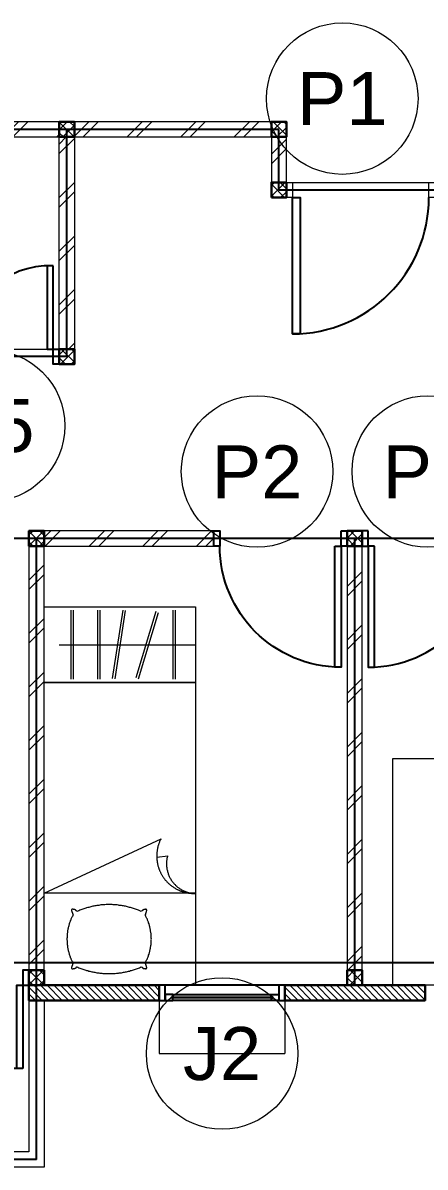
# Model space of a CAD drawing. Header units: millimetres. Extents: x -108 to 357, y -17 to 192.
# Drawn here: x 22.86 to 25.51, y 131.51 to 139.06 of the extents above; entities that cross this region are included whole.
import ezdxf
from ezdxf.enums import TextEntityAlignment as Align

# ---------------------------------------------------------------- set-up
doc = ezdxf.new("R2010")
doc.units = ezdxf.units.MM
for name, color, linetype, lineweight in [('ars', 11, 'Continuous', 0), ('KACA', 151, 'Continuous', 5), ('KOL', 1, 'Continuous', 30), ('KOLOM', 4, 'Continuous', 9), ('lan', 7, 'Continuous', 15), ('NOT', 7, 'Continuous', 20), ('tem', 5, 'Continuous', 20)]:
    doc.layers.add(name, color=color, linetype=linetype, lineweight=lineweight)
doc.layers.add('as', color=1, linetype='Continuous', plot=False)
doc.layers.add('Kusen', color=30, linetype='Continuous')
doc.styles.add('S', font='simplex', dxfattribs={"width": 0.75})
doc.styles.get("Standard").update_dxf_attribs({"font": 'arial.ttf'})

# ---------------------------------------------------------------- blocks, each defined once
blk = doc.blocks.new('T. J2')
at = {"layer": 'KACA', "color": 141}
blk.add_lwpolyline([(-0.3792, 0.0775), (0.2908, 0.0775), (0.2908, 0.0825), (-0.3792, 0.0825)], close=True, dxfattribs=at)
at = {"layer": 'Kusen'}
for p, q in [((-0.3692, 0.1), (0.2808, 0.1)), ((-0.4192, 0), (0.3308, 0)), ((0.2808, 0.06), (-0.3692, 0.06))]:
    blk.add_line(p, q, dxfattribs=at)
for points in [[(-0.4592, 0), (-0.4192, 0), (-0.4192, 0.1), (-0.4592, 0.1)], [(0.3308, 0), (0.3708, 0), (0.3708, 0.1), (0.3308, 0.1)]]:
    blk.add_lwpolyline(points, close=True, dxfattribs=at)
for points in [[(-0.3692, 0.0775), (-0.3692, 0.06), (-0.4192, 0.06), (-0.4192, 0.1), (-0.3692, 0.1), (-0.3692, 0.0825), (-0.3792, 0.0825), (-0.3792, 0.0775), (-0.3692, 0.0775)], [(0.2808, 0.0775), (0.2808, 0.06), (0.3308, 0.06), (0.3308, 0.1), (0.2808, 0.1), (0.2808, 0.0825), (0.2908, 0.0825), (0.2908, 0.0775), (0.2808, 0.0775)]]:
    blk.add_lwpolyline(points, dxfattribs=at)
blk = doc.blocks.new('P.80')
at = {"layer": 'Kusen'}
for points in [[(-69.8094, -74.8368), (-69.7694, -74.8368), (-69.7694, -74.0368), (-69.8094, -74.0368)], [(-70.6094, -74.9368), (-70.5694, -74.9368), (-70.5694, -74.8368), (-70.6094, -74.8368)], [(-69.7694, -74.9368), (-69.7294, -74.9368), (-69.7294, -74.8368), (-69.7694, -74.8368)]]:
    blk.add_lwpolyline(points, close=True, dxfattribs=at)
blk.add_arc((-69.7694, -74.8368), 0.8, 90, 180, dxfattribs=at)
blk = doc.blocks.new('P.60')
at = {"layer": 'Kusen'}
for points in [[(1472.8348, 997.5354), (1472.8748, 997.5354), (1472.8748, 997.4354), (1472.8348, 997.4354)], [(1473.4748, 997.5354), (1473.5148, 997.5354), (1473.5148, 997.4354), (1473.4748, 997.4354)], [(1472.8748, 996.8854), (1472.9148, 996.8854), (1472.9148, 997.4354), (1472.8748, 997.4354)]]:
    blk.add_lwpolyline(points, close=True, dxfattribs=at)
blk.add_arc((1472.8948, 997.4658), 0.5808, 268.02661, 356.99428, dxfattribs=at)
blk = doc.blocks.new('K 10.10')
at = {"layer": 'ars'}
h = blk.add_hatch(dxfattribs=at)
h.set_pattern_fill('_USER', color=256, scale=0.05, angle=45, double=1, pattern_type=0)
h.set_pattern_definition([(45, (0, 0), (-0.035355339, 0.035355339), []), (135, (0, 0), (-0.035355339, -0.035355339), [])])
h.paths.add_polyline_path([(1560.5383, 1380.4069), (1560.6383, 1380.4069), (1560.6383, 1380.5069), (1560.5383, 1380.5069)])
at = {"layer": 'KOL'}
blk.add_lwpolyline([(1560.5383, 1380.4069), (1560.6383, 1380.4069), (1560.6383, 1380.5069), (1560.5383, 1380.5069)], close=True, dxfattribs=at)
blk = doc.blocks.new('P-90')
at = {"layer": 'Kusen'}
blk.add_lwpolyline([(374.6908, -21.5979), (374.7408, -21.5979), (374.7408, -22.4979), (374.6908, -22.4979)], close=True, dxfattribs=at)
at = {"layer": 'Kusen', "lineweight": 9}
for points in [[(373.8008, -22.4979), (373.8408, -22.4979), (373.8408, -22.5979), (373.8008, -22.5979)], [(374.7408, -22.4979), (374.7808, -22.4979), (374.7808, -22.5979), (374.7408, -22.5979)]]:
    blk.add_lwpolyline(points, close=True, dxfattribs=at)
at = {"layer": 'Kusen'}
blk.add_arc((374.7408, -22.4979), 0.9, 90, 180, dxfattribs=at)
blk = doc.blocks.new('BED2')
blk.add_lwpolyline([(-0.4994, 1.9988), (0.4994, 1.9988), (0.4994, 0), (-0.4994, 0)], close=True)
for points in [[(0.4994, 1.9988), (0.4994, 0)], [(-0.1435, 1.8765), (-0.1435, 1.8765), (-0.1435, 1.8765), (-0.1447, 1.8765), (-0.1447, 1.8777), (-0.1447, 1.8789), (-0.1471, 1.8789), (-0.1471, 1.8814), (-0.1495, 1.8814), (-0.1495, 1.8826), (-0.1495, 1.8826), (-0.1495, 1.8838), (-0.1519, 1.8838), (-0.1519, 1.8862), (-0.1556, 1.8862), (-0.1556, 1.8874), (-0.158, 1.8874), (-0.158, 1.8886), (-0.1592, 1.8886), (-0.1592, 1.8886), (-0.1689, 1.8886), (-0.1689, 1.8898), (-0.1701, 1.8898), (-0.1701, 1.891), (-0.1737, 1.891), (-0.1737, 1.8898), (-0.1737, 1.8898), (-0.1737, 1.8886), (-0.1774, 1.8886), (-0.1774, 1.8886), (-0.1774, 1.8886), (-0.1774, 1.8862), (-0.1786, 1.8862), (-0.1786, 1.8789), (-0.1774, 1.8789), (-0.1774, 1.8765), (-0.1774, 1.8765), (-0.1774, 1.8729), (-0.1762, 1.8729), (-0.1762, 1.8705), (-0.1749, 1.8705), (-0.1749, 1.868), (-0.1737, 1.868), (-0.1737, 1.8668), (-0.1737, 1.8668), (-0.1737, 1.8632), (-0.1725, 1.8632), (-0.1725, 1.8608), (-0.1713, 1.8608), (-0.1713, 1.8571), (-0.1713, 1.8571), (-0.1713, 1.8559), (-0.1701, 1.8559), (-0.1701, 1.8547), (-0.1689, 1.8547), (-0.1689, 1.8523), (-0.1677, 1.8523)], [(0.2827, 1.8765), (0.2766, 1.8789), (0.2706, 1.8826), (0.2633, 1.885), (0.2573, 1.8874), (0.2512, 1.8898), (0.2439, 1.8923), (0.2379, 1.8947), (0.2306, 1.8959), (0.2246, 1.8983), (0.2185, 1.9007), (0.2113, 1.9019), (0.2052, 1.9044), (0.1979, 1.9056), (0.1919, 1.9068), (0.1846, 1.9092), (0.1786, 1.9104), (0.1713, 1.9116), (0.1653, 1.9128), (0.158, 1.914), (0.1519, 1.9153), (0.1447, 1.9165), (0.1374, 1.9165), (0.1314, 1.9177), (0.1241, 1.9189), (0.118, 1.9189), (0.1108, 1.9201), (0.1047, 1.9201), (0.0975, 1.9201), (0.0902, 1.9213), (0.0841, 1.9213), (0.0769, 1.9213), (0.0708, 1.9213), (0.0636, 1.9213), (0.0563, 1.9213), (0.0502, 1.9213), (0.043, 1.9201), (0.0369, 1.9201), (0.0297, 1.9201), (0.0224, 1.9189), (0.0163, 1.9189), (0.0091, 1.9177), (0.003, 1.9165), (-0.0042, 1.9165), (-0.0115, 1.9153), (-0.0176, 1.914), (-0.0248, 1.9128), (-0.0309, 1.9116), (-0.0381, 1.9104), (-0.0442, 1.9092), (-0.0515, 1.9068), (-0.0575, 1.9056), (-0.0648, 1.9044), (-0.0708, 1.9019), (-0.0781, 1.9007), (-0.0841, 1.8983), (-0.0902, 1.8959), (-0.0975, 1.8947), (-0.1035, 1.8923), (-0.1108, 1.8898), (-0.1168, 1.8874), (-0.1229, 1.885), (-0.1301, 1.8826), (-0.1362, 1.8789), (-0.1423, 1.8765)], [(0.3081, 1.8523), (0.3081, 1.8523), (0.3081, 1.8547), (0.3093, 1.8547), (0.3093, 1.8559), (0.3105, 1.8559), (0.3105, 1.8571), (0.3117, 1.8571), (0.3117, 1.8608), (0.3117, 1.8608), (0.3117, 1.8632), (0.313, 1.8632), (0.313, 1.8668), (0.3142, 1.8668), (0.3142, 1.868), (0.3142, 1.868), (0.3142, 1.8705), (0.3154, 1.8705), (0.3154, 1.8729), (0.3166, 1.8729), (0.3166, 1.8765), (0.3178, 1.8765), (0.3178, 1.8789), (0.3178, 1.8789), (0.3178, 1.8862), (0.3178, 1.8862), (0.3178, 1.8886), (0.3166, 1.8886), (0.3166, 1.8886), (0.3142, 1.8886), (0.3142, 1.8898), (0.313, 1.8898), (0.313, 1.891), (0.3093, 1.891), (0.3093, 1.8898), (0.3081, 1.8898), (0.3081, 1.8886), (0.2996, 1.8886), (0.2996, 1.8886), (0.2972, 1.8886), (0.2972, 1.8874), (0.296, 1.8874), (0.296, 1.8862), (0.2924, 1.8862), (0.2924, 1.8838), (0.29, 1.8838), (0.29, 1.8826), (0.2887, 1.8826), (0.2887, 1.8814), (0.2863, 1.8814), (0.2863, 1.8789), (0.2851, 1.8789), (0.2851, 1.8777), (0.2839, 1.8777), (0.2839, 1.8765), (0.2839, 1.8765), (0.2839, 1.8765), (0.2827, 1.8765)], [(-0.1677, 1.8523), (-0.1701, 1.8475), (-0.1725, 1.8426), (-0.1749, 1.8378), (-0.1774, 1.8329), (-0.1798, 1.8293), (-0.1822, 1.8245), (-0.1834, 1.8196), (-0.1858, 1.8148), (-0.187, 1.8099), (-0.1895, 1.8051), (-0.1907, 1.799), (-0.1931, 1.7942), (-0.1943, 1.7893), (-0.1955, 1.7845), (-0.1967, 1.7797), (-0.1979, 1.7748), (-0.1992, 1.77), (-0.2004, 1.7651), (-0.2016, 1.7591), (-0.2028, 1.7542), (-0.204, 1.7494), (-0.204, 1.7446), (-0.2052, 1.7397), (-0.2052, 1.7349), (-0.2064, 1.7288), (-0.2064, 1.724), (-0.2076, 1.7191), (-0.2076, 1.7143), (-0.2076, 1.7082), (-0.2076, 1.7034), (-0.2076, 1.6985), (-0.2088, 1.6937), (-0.2076, 1.6877), (-0.2076, 1.6828), (-0.2076, 1.678), (-0.2076, 1.6731), (-0.2076, 1.6683), (-0.2064, 1.6622), (-0.2064, 1.6574), (-0.2052, 1.6525), (-0.2052, 1.6477), (-0.204, 1.6429), (-0.204, 1.6368), (-0.2028, 1.632), (-0.2016, 1.6271), (-0.2004, 1.6223), (-0.1992, 1.6174), (-0.1979, 1.6126), (-0.1967, 1.6065), (-0.1955, 1.6017), (-0.1943, 1.5969), (-0.1931, 1.592), (-0.1907, 1.5872), (-0.1895, 1.5823), (-0.187, 1.5775), (-0.1858, 1.5726), (-0.1834, 1.5678), (-0.1822, 1.563), (-0.1798, 1.5581), (-0.1774, 1.5533), (-0.1749, 1.5484), (-0.1725, 1.5436), (-0.1701, 1.5387), (-0.1677, 1.5339)], [(0.3081, 1.5339), (0.3105, 1.5387), (0.313, 1.5436), (0.3154, 1.5484), (0.3178, 1.5533), (0.3202, 1.5581), (0.3226, 1.563), (0.3238, 1.5678), (0.3263, 1.5726), (0.3275, 1.5775), (0.3299, 1.5823), (0.3311, 1.5872), (0.3335, 1.592), (0.3347, 1.5969), (0.336, 1.6017), (0.3372, 1.6065), (0.3384, 1.6126), (0.3396, 1.6174), (0.3408, 1.6223), (0.342, 1.6271), (0.3432, 1.632), (0.3444, 1.6368), (0.3444, 1.6429), (0.3456, 1.6477), (0.3456, 1.6525), (0.3469, 1.6574), (0.3469, 1.6622), (0.3481, 1.6683), (0.3481, 1.6731), (0.3481, 1.678), (0.3481, 1.6828), (0.3493, 1.6889), (0.3493, 1.6937), (0.3493, 1.6985), (0.3481, 1.7034), (0.3481, 1.7082), (0.3481, 1.7143), (0.3481, 1.7191), (0.3469, 1.724), (0.3469, 1.7288), (0.3456, 1.7349), (0.3456, 1.7397), (0.3444, 1.7446), (0.3444, 1.7494), (0.3432, 1.7542), (0.342, 1.7591), (0.3408, 1.7651), (0.3396, 1.77), (0.3384, 1.7748), (0.3372, 1.7797), (0.336, 1.7845), (0.3347, 1.7893), (0.3335, 1.7942), (0.3311, 1.799), (0.3299, 1.8051), (0.3275, 1.8099), (0.3263, 1.8148), (0.3238, 1.8196), (0.3226, 1.8245), (0.3202, 1.8293), (0.3178, 1.8329), (0.3154, 1.8378), (0.313, 1.8426), (0.3105, 1.8475), (0.3081, 1.8523)], [(-0.1677, 1.5339), (-0.1689, 1.5339), (-0.1689, 1.5327), (-0.1701, 1.5327), (-0.1701, 1.5303), (-0.1713, 1.5303), (-0.1713, 1.5278), (-0.1713, 1.5278), (-0.1713, 1.5254), (-0.1725, 1.5254), (-0.1725, 1.523), (-0.1737, 1.523), (-0.1737, 1.5206), (-0.1737, 1.5206), (-0.1737, 1.5182), (-0.1749, 1.5182), (-0.1749, 1.5169), (-0.1762, 1.5169), (-0.1762, 1.5145), (-0.1774, 1.5145), (-0.1774, 1.5097), (-0.1774, 1.5097), (-0.1774, 1.5073), (-0.1786, 1.5073), (-0.1786, 1.5), (-0.1774, 1.5), (-0.1774, 1.4988), (-0.1774, 1.4988), (-0.1774, 1.4976), (-0.1737, 1.4976), (-0.1737, 1.4964), (-0.1737, 1.4964), (-0.1737, 1.4964), (-0.1701, 1.4964), (-0.1701, 1.4964), (-0.1689, 1.4964), (-0.1689, 1.4976), (-0.1592, 1.4976), (-0.1592, 1.4988), (-0.158, 1.4988), (-0.158, 1.5), (-0.1556, 1.5), (-0.1556, 1.5), (-0.1519, 1.5), (-0.1519, 1.5024), (-0.1495, 1.5024), (-0.1495, 1.5048), (-0.1495, 1.5048), (-0.1495, 1.5061), (-0.1471, 1.5061), (-0.1471, 1.5073), (-0.1447, 1.5073), (-0.1447, 1.5085), (-0.1447, 1.5085), (-0.1435, 1.5085), (-0.1435, 1.5097), (-0.1435, 1.5097)], [(-0.1423, 1.5109), (-0.1362, 1.5085), (-0.1289, 1.5048), (-0.1229, 1.5024), (-0.1168, 1.5), (-0.1108, 1.4976), (-0.1035, 1.4952), (-0.0975, 1.4939), (-0.0902, 1.4915), (-0.0841, 1.4891), (-0.0781, 1.4879), (-0.0708, 1.4855), (-0.0648, 1.4843), (-0.0575, 1.4818), (-0.0515, 1.4806), (-0.0442, 1.4794), (-0.0381, 1.477), (-0.0309, 1.4758), (-0.0248, 1.4746), (-0.0176, 1.4734), (-0.0115, 1.4722), (-0.0042, 1.4722), (0.003, 1.4709), (0.0091, 1.4697), (0.0163, 1.4685), (0.0224, 1.4685), (0.0297, 1.4673), (0.0369, 1.4673), (0.043, 1.4673), (0.0502, 1.4661), (0.0563, 1.4661), (0.0636, 1.4661), (0.0708, 1.4661), (0.0769, 1.4661), (0.0841, 1.4661), (0.0902, 1.4661), (0.0975, 1.4673), (0.1047, 1.4673), (0.1108, 1.4673), (0.118, 1.4685), (0.1241, 1.4685), (0.1314, 1.4697), (0.1386, 1.4709), (0.1447, 1.4722), (0.1519, 1.4722), (0.158, 1.4734), (0.1653, 1.4746), (0.1713, 1.4758), (0.1786, 1.477), (0.1846, 1.4794), (0.1919, 1.4806), (0.1979, 1.4818), (0.2052, 1.4843), (0.2113, 1.4855), (0.2185, 1.4879), (0.2246, 1.4891), (0.2306, 1.4915), (0.2379, 1.4939), (0.2439, 1.4952), (0.2512, 1.4976), (0.2573, 1.5), (0.2633, 1.5024), (0.2706, 1.5061), (0.2766, 1.5085), (0.2827, 1.5109)], [(0.2839, 1.5097), (0.2839, 1.5085), (0.2839, 1.5085), (0.2839, 1.5085), (0.2851, 1.5085), (0.2851, 1.5073), (0.2863, 1.5073), (0.2863, 1.5061), (0.2887, 1.5061), (0.2887, 1.5048), (0.29, 1.5048), (0.29, 1.5024), (0.2924, 1.5024), (0.2924, 1.5), (0.296, 1.5), (0.296, 1.5), (0.2972, 1.5), (0.2972, 1.4988), (0.2996, 1.4988), (0.2996, 1.4976), (0.3081, 1.4976), (0.3081, 1.4964), (0.3093, 1.4964), (0.3093, 1.4964), (0.313, 1.4964), (0.313, 1.4964), (0.3142, 1.4964), (0.3142, 1.4976), (0.3166, 1.4976), (0.3166, 1.4988), (0.3178, 1.4988), (0.3178, 1.5), (0.3178, 1.5), (0.3178, 1.5073), (0.3178, 1.5073), (0.3178, 1.5097), (0.3166, 1.5097), (0.3166, 1.5145), (0.3154, 1.5145), (0.3154, 1.5169), (0.3142, 1.5169), (0.3142, 1.5182), (0.3142, 1.5182), (0.3142, 1.5206), (0.313, 1.5206), (0.313, 1.523), (0.3117, 1.523), (0.3117, 1.5254), (0.3117, 1.5254), (0.3117, 1.5278), (0.3105, 1.5278), (0.3105, 1.5303), (0.3093, 1.5303), (0.3093, 1.5327), (0.3081, 1.5327), (0.3081, 1.5339), (0.3081, 1.5339)], [(0.2827, 1.5097), (0.2839, 1.5097)], [(-0.3154, 1.1441), (-0.3142, 1.1501), (-0.313, 1.155), (-0.3117, 1.161), (-0.3105, 1.1659), (-0.3105, 1.1719), (-0.3093, 1.1768), (-0.3093, 1.1828), (-0.3081, 1.1877), (-0.3081, 1.1937), (-0.3081, 1.1998), (-0.3081, 1.2046), (-0.3093, 1.2107), (-0.3093, 1.2155), (-0.3105, 1.2215), (-0.3105, 1.2264), (-0.3117, 1.2324), (-0.313, 1.2373), (-0.3142, 1.2433), (-0.3154, 1.2482), (-0.3166, 1.253), (-0.319, 1.2591), (-0.3202, 1.2639), (-0.3226, 1.2688), (-0.3238, 1.2748), (-0.3263, 1.2797), (-0.3287, 1.2845), (-0.3311, 1.2893), (-0.3347, 1.2942), (-0.3372, 1.299), (-0.3396, 1.3039), (-0.3432, 1.3087), (-0.3469, 1.3136), (-0.3505, 1.3172), (-0.3541, 1.322), (-0.3577, 1.3257), (-0.3614, 1.3305), (-0.365, 1.3341), (-0.3686, 1.3378), (-0.3735, 1.3426), (-0.3771, 1.3462), (-0.3808, 1.3499), (-0.3856, 1.3523), (-0.3904, 1.3559), (-0.3953, 1.3596), (-0.3989, 1.362), (-0.4038, 1.3644), (-0.4086, 1.368), (-0.4134, 1.3705), (-0.4183, 1.3729), (-0.4231, 1.3753), (-0.4292, 1.3777), (-0.434, 1.3789), (-0.4389, 1.3814), (-0.4437, 1.3826), (-0.4498, 1.385), (-0.4546, 1.3862), (-0.4607, 1.3874), (-0.4655, 1.3886), (-0.4715, 1.3898), (-0.4764, 1.3898), (-0.4824, 1.391), (-0.4873, 1.391), (-0.4933, 1.3923), (-0.4994, 1.3923)], [(-0.2718, 1.0315), (-0.2706, 1.0351), (-0.2682, 1.0387), (-0.2669, 1.0424), (-0.2645, 1.046), (-0.2633, 1.0496), (-0.2621, 1.0533), (-0.2609, 1.0581), (-0.2585, 1.0617), (-0.2573, 1.0654), (-0.2561, 1.069), (-0.2548, 1.0726), (-0.2536, 1.0763), (-0.2524, 1.0811), (-0.2512, 1.0847), (-0.2512, 1.0884), (-0.25, 1.092), (-0.2488, 1.0956), (-0.2488, 1.1005), (-0.2476, 1.1041), (-0.2464, 1.1077), (-0.2464, 1.1114), (-0.2464, 1.1162), (-0.2452, 1.1199), (-0.2452, 1.1235), (-0.2452, 1.1283), (-0.2439, 1.132), (-0.2439, 1.1356), (-0.2439, 1.1392), (-0.2439, 1.1441), (-0.2439, 1.1477), (-0.2439, 1.1513), (-0.2439, 1.1562), (-0.2439, 1.1598), (-0.2452, 1.1634), (-0.2452, 1.1671), (-0.2452, 1.1719), (-0.2464, 1.1755), (-0.2464, 1.1792), (-0.2464, 1.1828), (-0.2476, 1.1877), (-0.2488, 1.1913), (-0.2488, 1.1949), (-0.25, 1.1985), (-0.2512, 1.2034), (-0.2512, 1.207), (-0.2524, 1.2107), (-0.2536, 1.2143), (-0.2548, 1.2179), (-0.2561, 1.2228), (-0.2573, 1.2264), (-0.2585, 1.23), (-0.2597, 1.2337), (-0.2621, 1.2373), (-0.2633, 1.2409), (-0.2645, 1.2446), (-0.2657, 1.2482), (-0.2682, 1.2518), (-0.2694, 1.2554), (-0.2718, 1.2591), (-0.273, 1.2627), (-0.2754, 1.2663), (-0.2778, 1.27), (-0.2803, 1.2736), (-0.2815, 1.2772), (-0.2839, 1.2809), (-0.2863, 1.2845), (-0.2887, 1.2869), (-0.2912, 1.2906), (-0.2936, 1.2942), (-0.296, 1.2966), (-0.2984, 1.3002), (-0.3008, 1.3039), (-0.3033, 1.3063), (-0.3057, 1.3099), (-0.3093, 1.3123), (-0.3117, 1.316), (-0.3142, 1.3184), (-0.3178, 1.3208), (-0.3202, 1.3245), (-0.3226, 1.3269), (-0.3263, 1.3293), (-0.3287, 1.3317), (-0.3323, 1.3354), (-0.3347, 1.3378), (-0.3384, 1.3402), (-0.342, 1.3426), (-0.3444, 1.345), (-0.3481, 1.3475), (-0.3517, 1.3487), (-0.3541, 1.3511), (-0.3577, 1.3535), (-0.3614, 1.3559), (-0.365, 1.3584), (-0.3686, 1.3596), (-0.3711, 1.362), (-0.3747, 1.3632), (-0.3783, 1.3656), (-0.382, 1.3668), (-0.3856, 1.3692), (-0.3892, 1.3705), (-0.3929, 1.3717), (-0.3965, 1.3741), (-0.4001, 1.3753), (-0.4038, 1.3765), (-0.4074, 1.3777), (-0.411, 1.3789), (-0.4159, 1.3801), (-0.4195, 1.3814), (-0.4231, 1.3826), (-0.4268, 1.3838), (-0.4304, 1.385), (-0.4352, 1.3862), (-0.4389, 1.3862), (-0.4425, 1.3874), (-0.4461, 1.3886), (-0.451, 1.3886), (-0.4546, 1.3898), (-0.4582, 1.3898), (-0.4619, 1.391), (-0.4667, 1.391), (-0.4703, 1.391), (-0.474, 1.3923), (-0.4788, 1.3923), (-0.4824, 1.3923), (-0.4873, 1.3923), (-0.4909, 1.3923), (-0.4946, 1.3923), (-0.4994, 1.3923)], [(-0.4994, 1.391), (0.4994, 1.391)], [(0.4994, 1.391), (-0.273, 1.0315)], [(-0.2439, 1.1538), (-0.3166, 1.1441)], [(-0.4994, 0), (0.4994, 0)], [(0.4994, -0.4988), (-0.4994, -0.4988), (-0.4994, 0), (0.4994, 0), (0.4994, -0.4988)], [(-0.3686, -0.0218), (-0.3686, -0.477)], [(-0.3505, -0.477), (-0.3505, -0.0218)], [(-0.1241, -0.0254), (-0.2561, -0.4613)], [(-0.2391, -0.4685), (-0.1071, -0.0315)], [(0.0309, -0.0242), (-0.0381, -0.4746)], [(-0.02, -0.477), (0.0502, -0.0266)], [(0.1289, -0.0218), (0.1289, -0.477)], [(0.1471, -0.477), (0.1471, -0.0218)], [(0.3057, -0.0218), (0.3057, -0.477)], [(0.3238, -0.477), (0.3238, -0.0218)], [(0.4001, -0.2494), (-0.4994, -0.2494)]]:
    blk.add_lwpolyline(points)
blk = doc.blocks.new('BED1')
at = {"color": 0, "linetype": 'Continuous'}
for points in [[(1.9976, 0), (1.9976, 1.4976), (0, 1.4976), (0, 0), (1.9976, 0)], [(1.5484, 1.0993), (1.1489, 1.0993), (1.1489, 1.4976), (1.5484, 1.0993)], [(1.9346, 1.3656), (1.9443, 1.2458), (1.9467, 1.1259), (1.9467, 1.0061), (1.9443, 0.8862), (1.9346, 0.7663), (1.707, 0.7809), (1.586, 0.7663), (1.6017, 1.1404), (1.586, 1.3656), (1.8717, 1.3426), (1.9346, 1.3656)], [(1.4492, 1.0993), (1.4492, 0)], [(1.5484, 1.0993), (1.5484, 0)], [(1.9298, 0.1235), (1.7724, 0.138), (1.5799, 0.1235), (1.5981, 0.2833), (1.5799, 0.7228), (1.6634, 0.7094), (1.9298, 0.7228)], [(1.9298, 0.1235), (1.931, 0.1332), (1.9322, 0.1429), (1.9334, 0.1513), (1.9346, 0.161), (1.9346, 0.1707), (1.9358, 0.1804), (1.937, 0.1889), (1.9383, 0.1985), (1.9383, 0.2082), (1.9395, 0.2179), (1.9407, 0.2264), (1.9407, 0.2361), (1.9419, 0.2458), (1.9419, 0.2542), (1.9431, 0.2639), (1.9431, 0.2736), (1.9443, 0.2833), (1.9443, 0.2918), (1.9455, 0.3015), (1.9455, 0.3111), (1.9455, 0.3208), (1.9467, 0.3293), (1.9467, 0.339), (1.9467, 0.3487), (1.9467, 0.3584), (1.9479, 0.3668), (1.9479, 0.3765), (1.9479, 0.3862), (1.9479, 0.3959), (1.9479, 0.4044), (1.9479, 0.414), (1.9479, 0.4237), (1.9479, 0.4334), (1.9479, 0.4419), (1.9479, 0.4516), (1.9479, 0.4613), (1.9479, 0.4709), (1.9479, 0.4794), (1.9467, 0.4891), (1.9467, 0.4988), (1.9467, 0.5085), (1.9467, 0.5169), (1.9455, 0.5266), (1.9455, 0.5363), (1.9455, 0.546), (1.9443, 0.5545), (1.9443, 0.5642), (1.9431, 0.5738), (1.9431, 0.5835), (1.9419, 0.592), (1.9419, 0.6017), (1.9407, 0.6114), (1.9407, 0.6199), (1.9395, 0.6295), (1.9383, 0.6392), (1.9383, 0.6489), (1.937, 0.6574), (1.9358, 0.6671), (1.9346, 0.6768), (1.9346, 0.6864), (1.9334, 0.6949), (1.9322, 0.7046), (1.931, 0.7143), (1.9298, 0.7228)]]:
    blk.add_lwpolyline(points, dxfattribs=at)
blk = doc.blocks.new('typikal-1a')
at = {"layer": 'as'}
for p, q in [((3, 5.1), (3, 5.5)), ((3, 5.5), (6.2, 5.5)), ((4.4, 4), (4.4, 5.5)), ((1.9, 5.1), (3, 5.1)), ((4.4, 4), (6.2, 4)), ((0, 2.8), (6.2, 2.8)), ((2.5, -0.15), (2.5, 2.8)), ((4.6, -1.3), (4.6, 2.8)), ((4.6, -1.3), (6.2, -1.3))]:
    blk.add_line(p, q, dxfattribs=at)
at = {"layer": 'KOL'}
for points in [[(2.035, -0.15), (2.96, -0.15), (2.96, -0.25), (2.035, -0.25)], [(3.79, -0.15), (4.65, -0.15), (4.65, -0.25), (3.79, -0.25)]]:
    blk.add_lwpolyline(points, close=True, dxfattribs=at)
at = {"layer": 'lan'}
for p, q in [((2.91, 5.15), (2.01, 5.15)), ((5.09, 4.05), (4.53, 4.05)), ((4.55, -0.25), (4.55, -1.35)), ((4.65, -0.25), (4.65, -1.25)), ((4.65, -1.25), (6.15, -1.25)), ((4.55, -1.35), (6.2, -1.35))]:
    blk.add_line(p, q, dxfattribs=at)
at = {"layer": 'tem'}
for points in [[(3.05, 5.55), (4.35, 5.55), (4.35, 5.45), (3.05, 5.45)], [(4.45, 5.55), (5.3, 5.55), (5.3, 5.45), (4.45, 5.45)], [(2.95, 5.45), (3.05, 5.45), (3.05, 5.15), (2.95, 5.15)], [(4.45, 5.45), (4.35, 5.45), (4.35, 4.05), (4.45, 4.05)], [(4.55, 2.75), (3.43, 2.75), (3.43, 2.85), (4.55, 2.85)], [(2.45, 2.75), (2.55, 2.75), (2.55, -0.05), (2.45, -0.05)], [(4.55, 2.75), (4.65, 2.75), (4.65, -0.05), (4.55, -0.05)]]:
    blk.add_lwpolyline(points, close=True, dxfattribs=at)
at = {"layer": 'ars', "xscale": -1, "rotation": 180}
blk.add_blockref('BED2', (4.0506, 1.8488), dxfattribs=at)
at = {"layer": 'ars', "rotation": 180}
blk.add_blockref('BED1', (2.2476, 1.3476), dxfattribs=at)
at = {"layer": 'KOLOM', "extrusion": (0, 0, -1), "zscale": -1}
for p in [(-1563.5883, -1374.9569), (-1564.9883, -1374.9569), (-1563.5883, -1375.3569), (-1564.9883, -1376.4569), (-1563.0883, -1377.6569), (-1565.1883, -1377.6569), (-1563.0883, -1380.5569), (-1565.1883, -1380.5569)]:
    blk.add_blockref('K 10.10', p, dxfattribs=at)
at = {"layer": 'Kusen', "xscale": -1, "rotation": 180}
for name, p in [('P-90', (-371.8308, -17.4479)), ('P.60', (-1468.3848, 1001.4854)), ('P.80', (72.1794, -72.0868)), ('T. J2', (3.4192, -0.15))]:
    blk.add_blockref(name, p, dxfattribs=at)
at = {"layer": 'Kusen', "rotation": 180}
blk.add_blockref('P.80', (-67.1794, -72.0868), dxfattribs=at)
at = {"layer": 'Kusen'}
blk.add_blockref('P.60', (-1468.1848, -997.5854), dxfattribs=at)
blk = doc.blocks.new('A-4')
at = {"layer": 'ars'}
h = blk.add_hatch(dxfattribs=at)
h.set_pattern_fill('TEMBOK', color=256, scale=0.25)
h.set_pattern_definition([(45, (22.0628, -3.42464), (-0.1767767, 0.1767767), []), (45, (22.1253, -3.42464), (-0.1767767, 0.1767767), [])])
h.paths.add_polyline_path([(-10.65, 48.7), (-11.5, 48.7), (-11.5, 48.6), (-10.65, 48.6)])
h = blk.add_hatch(dxfattribs=at)
h.set_pattern_fill('TEMBOK', color=256, scale=0.25)
h.set_pattern_definition([(45, (21.1128, -3.42464), (-0.1767767, 0.1767767), []), (45, (21.1753, -3.42464), (-0.1767767, 0.1767767), [])])
h.paths.add_polyline_path([(-9.25, 48.7), (-10.55, 48.7), (-10.55, 48.6), (-9.25, 48.6)])
h = blk.add_hatch(dxfattribs=at)
h.set_pattern_fill('TEMBOK', color=256, scale=0.25)
h.set_pattern_definition([(45, (20.2328, -6.02464), (-0.1767767, 0.1767767), []), (45, (20.2953, -6.02464), (-0.1767767, 0.1767767), [])])
h.paths.add_polyline_path([(-10.65, 48.6), (-10.55, 48.6), (-10.55, 47.2), (-10.65, 47.2)])
h = blk.add_hatch(dxfattribs=at)
h.set_pattern_fill('TEMBOK', color=256, scale=0.25)
h.set_pattern_definition([(45, (18.8328, -7.12464), (-0.1767767, 0.1767767), []), (45, (18.8953, -7.12464), (-0.1767767, 0.1767767), [])])
h.paths.add_polyline_path([(-9.25, 48.6), (-9.15, 48.6), (-9.15, 48.3), (-9.25, 48.3)])
h = blk.add_hatch(dxfattribs=at)
h.set_pattern_fill('TEMBOK', color=256, scale=0.25)
h.set_pattern_definition([(45, (21.3128, -0.72464), (-0.1767767, 0.1767767), []), (45, (21.3753, -0.72464), (-0.1767767, 0.1767767), [])])
h.paths.add_polyline_path([(-9.63, 46), (-10.75, 46), (-10.75, 45.9), (-9.63, 45.9)])
h = blk.add_hatch(dxfattribs=at)
h.set_pattern_fill('TEMBOK', color=256, scale=0.25)
h.set_pattern_definition([(45, (20.4328, -0.72464), (-0.1767767, 0.1767767), []), (45, (20.4953, -0.72464), (-0.1767767, 0.1767767), [])])
h.paths.add_polyline_path([(-10.85, 45.9), (-10.75, 45.9), (-10.75, 43.1), (-10.85, 43.1)])
h = blk.add_hatch(dxfattribs=at)
h.set_pattern_fill('TEMBOK', color=256, scale=0.25)
h.set_pattern_definition([(45, (18.3328, -0.72464), (-0.1767767, 0.1767767), []), (45, (18.3953, -0.72464), (-0.1767767, 0.1767767), [])])
h.paths.add_polyline_path([(-8.75, 45.9), (-8.65, 45.9), (-8.65, 43.1), (-8.75, 43.1)])
h = blk.add_hatch(dxfattribs=at)
h.set_pattern_fill('ANSI31', color=256, scale=0.25, angle=180, style=0)
h.set_pattern_definition([(135, (-496.222724, -326.599584), (0.0220970869, 0.0220970869), [])])
h.paths.add_polyline_path([(-9.99, 43), (-10.85, 43), (-10.85, 42.9), (-9.99, 42.9)])
h = blk.add_hatch(dxfattribs=at)
h.set_pattern_fill('ANSI31', color=256, scale=0.25, angle=180, style=0)
h.set_pattern_definition([(135, (-494.532724, -326.599584), (0.0220970869, 0.0220970869), [])])
h.paths.add_polyline_path([(-8.235, 43), (-9.16, 43), (-9.16, 42.9), (-8.235, 42.9)])
at = {"layer": 'as'}
blk.add_line((-37.2, 43.15), (37.2, 43.15), dxfattribs=at)
at = {"layer": 'lan'}
for p, q in [((-9.99, 42.9), (-9.99, 42.55)), ((-9.16, 42.9), (-9.16, 42.55)), ((-9.99, 42.55), (-9.16, 42.55))]:
    blk.add_line(p, q, dxfattribs=at)
at = {"layer": 'lan', "xscale": -1}
blk.add_blockref('typikal-1a', (-6.2, 43.15), dxfattribs=at)
blk = doc.blocks.new('NAV')
blk.add_circle((0, -0.4), 0.4)
at = {"style": 'S', "width": 0.75, "flags": 4}
blk.add_attdef('AV', text='', height=0.3, dxfattribs=at).set_placement((0, -0.4), align=Align.MIDDLE)

msp = doc.modelspace()

# ---------------------------------------------------------------- block references
msp.add_blockref('A-4', (33.74738, 89.70808))
at = {"layer": 'NOT'}
ref = msp.add_blockref('NAV', (24.96575, 139.06124), dxfattribs=dict(at, xscale=1.25, yscale=1.25, zscale=1.25))
ref.add_attrib('AV', 'P1', dxfattribs={"layer": '0', "height": 0.35, "rotation": 360, "flags": 4}).set_placement((24.96575, 138.56124), align=Align.MIDDLE)
ref = msp.add_blockref('NAV', (22.63424, 136.90105), dxfattribs=dict(at, xscale=1.25, yscale=1.25, zscale=1.25))
ref.add_attrib('AV', 'P5', dxfattribs={"layer": '0', "height": 0.35, "rotation": 360, "flags": 4}).set_placement((22.63424, 136.40105), align=Align.MIDDLE)
ref = msp.add_blockref('NAV', (24.403, 136.59981), dxfattribs=dict(at, xscale=1.25, yscale=1.25, zscale=1.25))
ref.add_attrib('AV', 'P2', dxfattribs={"layer": '0', "height": 0.35, "rotation": 360, "flags": 4}).set_placement((24.403, 136.09981), align=Align.MIDDLE)
ref = msp.add_blockref('NAV', (25.53045, 136.59981), dxfattribs=dict(at, xscale=1.25, yscale=1.25, zscale=1.25))
ref.add_attrib('AV', 'P2', dxfattribs={"layer": '0', "height": 0.35, "rotation": 360, "flags": 4}).set_placement((25.53045, 136.09981), align=Align.MIDDLE)
ref = msp.add_blockref('NAV', (24.17238, 132.75808), dxfattribs=dict(at, xscale=1.25, yscale=1.25, zscale=1.25))
ref.add_attrib('AV', 'J2', dxfattribs={"layer": '0', "height": 0.35, "rotation": 360, "flags": 4}).set_placement((24.17238, 132.25808), align=Align.MIDDLE)

doc.saveas('drawing.dxf')
